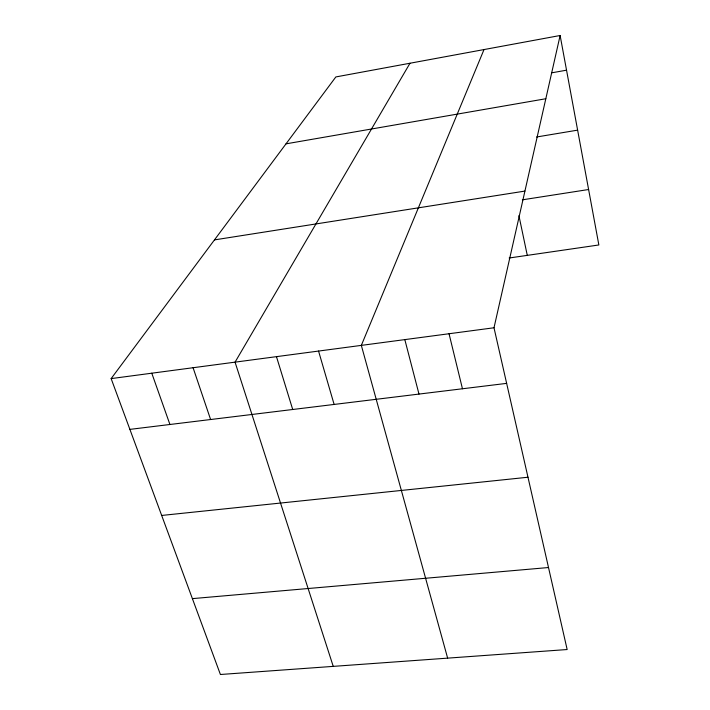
<?xml version="1.0" encoding="UTF-8"?>
<svg xmlns="http://www.w3.org/2000/svg" width="710" height="710" viewBox="0 0 710 710"><rect width="100%" height="100%" fill="white"/><g stroke="black" fill="none" stroke-linecap="round" stroke-linejoin="round"><path stroke-width="1.06" d="M494 327.772L560.128 35.5L335.848 76.937L111.142 378.599L220.411 674.5L567.157 649.535L494 327.772L111.142 378.599M484.016 49.558L361.337 345.388L447.637 658.134M409.998 63.234L235.054 362.153L333.247 666.379M551.75 72.819L566.536 70.183M286.006 143.846L545.821 98.743M536.609 136.986L577.62 130.143M214.455 239.9L524.93 191.088M522.374 199.829L588.599 189.517M509.159 258.005L598.858 244.968L560.128 35.5M129.894 429.381L506.638 383.373M161.676 515.451L527.983 477.235M192.392 598.628L548.51 567.53M151.78 373.203L169.93 424.491M193.076 367.718L210.613 419.53M276.465 356.651L292.715 409.501M318.559 351.068L334.126 404.443M404.824 339.611L418.989 394.077M449.039 333.744L462.459 388.769M518.93 215.671L527.281 255.369"/></g></svg>
